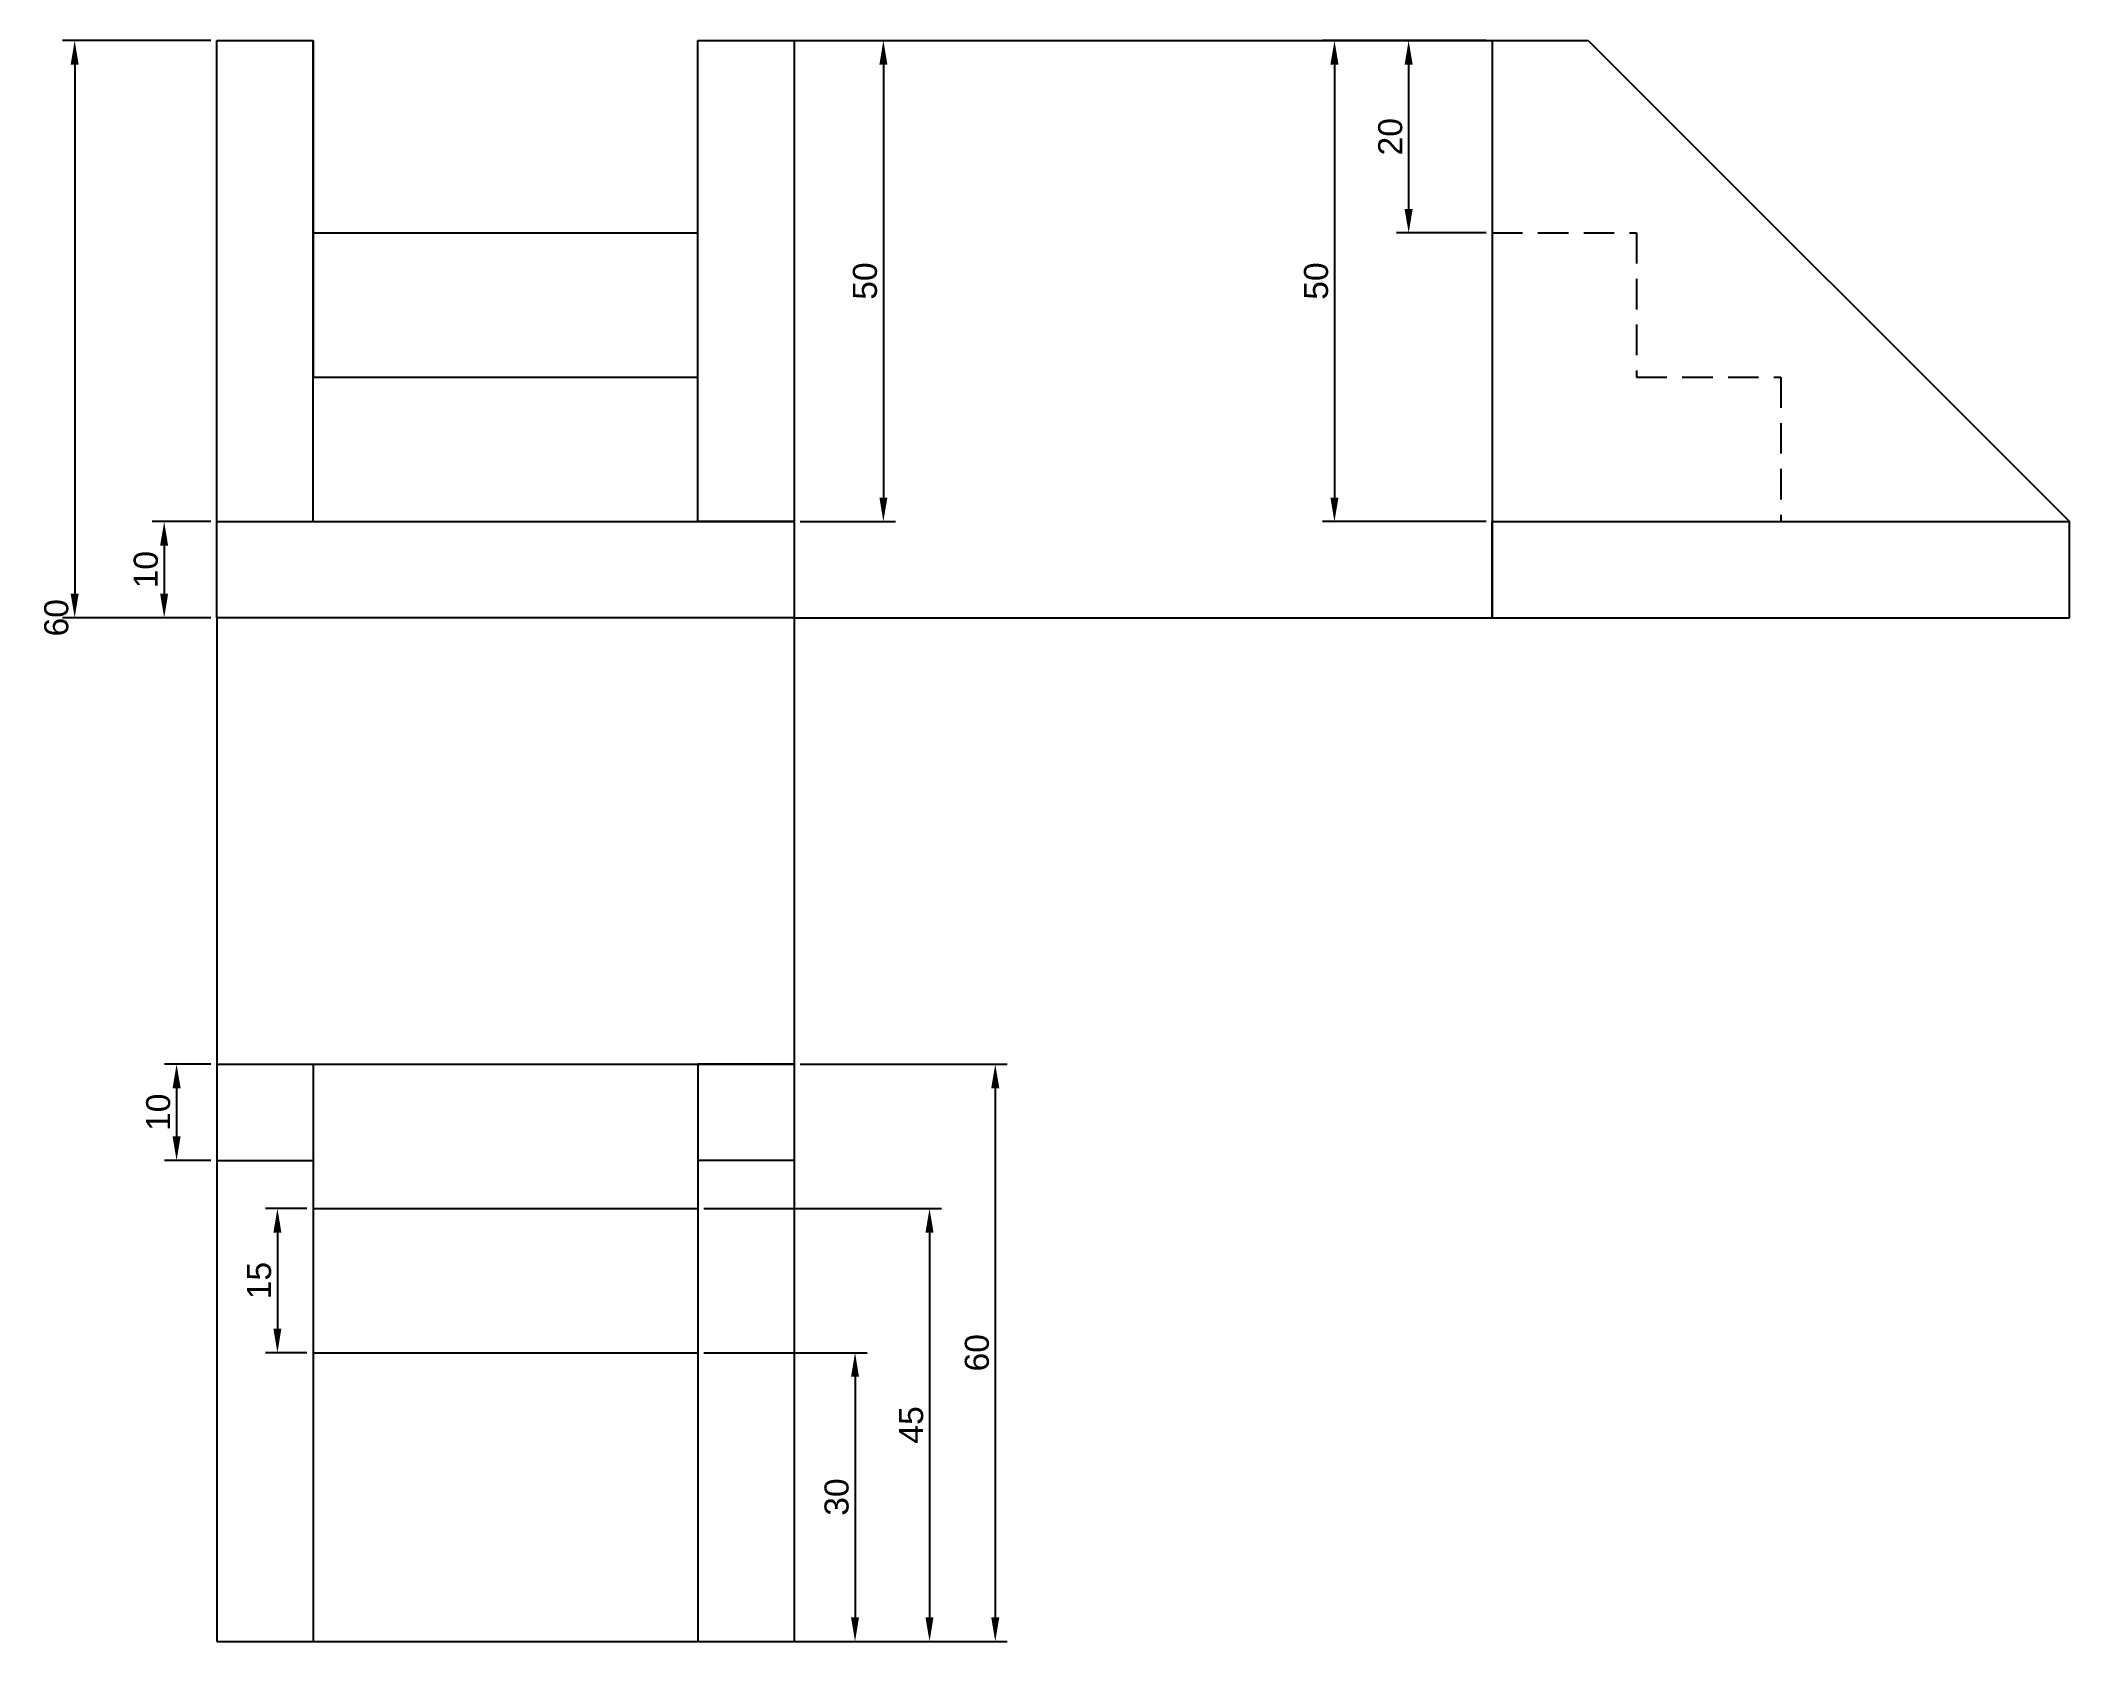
# Model space of a CAD drawing. Header units: millimetres. Extents: x 1000 to 1210, y 747 to 914.
import ezdxf

# ---------------------------------------------------------------- set-up
doc = ezdxf.new("R2010")
doc.units = ezdxf.units.MM
doc.linetypes.add('HIDDEN', pattern=[9.525, 6.35, -3.175])
doc.styles.get("Standard").update_dxf_attribs({"font": 'arial.ttf'})
doc.dimstyles.new('ISO-25', dxfattribs={"dimtxt": 2.5, "dimasz": 2.5, "dimexe": 1.25, "dimexo": 0.625, "dimtad": 1, "dimtxsty": 'Standard', "dimcen": 2.5, "dimadec": 0, "dimazin": 0, "dimtfac": 1, "dimtmove": 0, "dimatfit": 3, "dimfxl": 1, "dimarcsym": 0})

# ---------------------------------------------------------------- blocks, each defined once
blk = doc.blocks.new('*D1')
at = {"color": 0, "lineweight": -2, "transparency": 16777216}
for p, q in [((1017.33, 913.74), (1001.94, 913.74)), ((1003.19, 911.24), (1003.19, 856.24)), ((1017.33, 853.74), (1001.94, 853.74))]:
    blk.add_line(p, q, dxfattribs=at)
at = {"color": 0, "transparency": 16777216}
for points in [[(1002.77, 911.24), (1003.6, 911.24), (1003.19, 913.74)], [(1002.77, 856.24), (1003.6, 856.24), (1003.19, 853.74)]]:
    blk.add_solid(points, dxfattribs=at)
at = {"layer": 'Defpoints', "color": 0, "transparency": 16777216}
for p in [(1017.96, 913.74), (1003.19, 853.74), (1017.96, 853.74)]:
    blk.add_point(p, dxfattribs=at)
at = {"color": 0, "transparency": 16777216, "insert": (1001.29, 853.74), "char_height": 2.5, "attachment_point": 5, "rotation": 90}
blk.add_mtext('60', dxfattribs=at)
blk = doc.blocks.new('*D2')
at = {"color": 0, "lineweight": -2, "transparency": 16777216}
for p, q in [((1017.33, 863.74), (1011.24, 863.74)), ((1012.49, 861.24), (1012.49, 856.24)), ((1017.33, 853.74), (1011.24, 853.74))]:
    blk.add_line(p, q, dxfattribs=at)
at = {"color": 0, "transparency": 16777216}
for points in [[(1012.07, 861.24), (1012.9, 861.24), (1012.49, 863.74)], [(1012.07, 856.24), (1012.9, 856.24), (1012.49, 853.74)]]:
    blk.add_solid(points, dxfattribs=at)
at = {"layer": 'Defpoints', "color": 0, "transparency": 16777216}
for p in [(1017.96, 863.74), (1012.49, 853.74), (1017.96, 853.74)]:
    blk.add_point(p, dxfattribs=at)
at = {"color": 0, "transparency": 16777216, "insert": (1010.59, 858.74), "char_height": 2.5, "attachment_point": 5, "rotation": 90}
blk.add_mtext('10', dxfattribs=at)
blk = doc.blocks.new('*D3')
at = {"color": 0, "lineweight": -2, "transparency": 16777216}
for p, q in [((1078.58, 913.74), (1088.48, 913.74)), ((1087.23, 911.24), (1087.23, 866.24)), ((1078.58, 863.74), (1088.48, 863.74))]:
    blk.add_line(p, q, dxfattribs=at)
at = {"color": 0, "transparency": 16777216}
for points in [[(1086.82, 911.24), (1087.65, 911.24), (1087.23, 913.74)], [(1086.82, 866.24), (1087.65, 866.24), (1087.23, 863.74)]]:
    blk.add_solid(points, dxfattribs=at)
at = {"layer": 'Defpoints', "color": 0, "transparency": 16777216}
for p in [(1077.96, 913.74), (1077.96, 863.74), (1087.23, 863.74)]:
    blk.add_point(p, dxfattribs=at)
at = {"color": 0, "transparency": 16777216, "insert": (1085.33, 888.74), "char_height": 2.5, "attachment_point": 5, "rotation": 90}
blk.add_mtext('50', dxfattribs=at)
blk = doc.blocks.new('*D4')
at = {"color": 0, "lineweight": -2, "transparency": 16777216}
for p, q in [((1149.87, 913.74), (1140.57, 913.74)), ((1141.82, 911.24), (1141.82, 896.24)), ((1149.87, 893.74), (1140.57, 893.74))]:
    blk.add_line(p, q, dxfattribs=at)
at = {"color": 0, "transparency": 16777216}
for points in [[(1141.4, 911.24), (1142.24, 911.24), (1141.82, 913.74)], [(1141.4, 896.24), (1142.24, 896.24), (1141.82, 893.74)]]:
    blk.add_solid(points, dxfattribs=at)
at = {"layer": 'Defpoints', "color": 0, "transparency": 16777216}
for p in [(1150.49, 913.74), (1141.82, 893.74), (1150.49, 893.74)]:
    blk.add_point(p, dxfattribs=at)
at = {"color": 0, "transparency": 16777216, "insert": (1139.92, 903.74), "char_height": 2.5, "attachment_point": 5, "rotation": 90}
blk.add_mtext('20', dxfattribs=at)
blk = doc.blocks.new('*D5')
at = {"color": 0, "lineweight": -2, "transparency": 16777216}
for p, q in [((1078.58, 807.34), (1100.11, 807.34)), ((1098.86, 804.84), (1098.86, 749.84)), ((1078.58, 747.34), (1100.11, 747.34))]:
    blk.add_line(p, q, dxfattribs=at)
at = {"color": 0, "transparency": 16777216}
for points in [[(1098.44, 804.84), (1099.28, 804.84), (1098.86, 807.34)], [(1098.44, 749.84), (1099.28, 749.84), (1098.86, 747.34)]]:
    blk.add_solid(points, dxfattribs=at)
at = {"layer": 'Defpoints', "color": 0, "transparency": 16777216}
for p in [(1077.96, 807.34), (1077.96, 747.34), (1098.86, 747.34)]:
    blk.add_point(p, dxfattribs=at)
at = {"color": 0, "transparency": 16777216, "insert": (1096.96, 777.34), "char_height": 2.5, "attachment_point": 5, "rotation": 90}
blk.add_mtext('60', dxfattribs=at)
blk = doc.blocks.new('*D6')
at = {"color": 0, "lineweight": -2, "transparency": 16777216}
for p, q in [((1068.58, 792.34), (1093.28, 792.34)), ((1092.03, 789.84), (1092.03, 749.84)), ((1068.58, 747.34), (1093.28, 747.34))]:
    blk.add_line(p, q, dxfattribs=at)
at = {"color": 0, "transparency": 16777216}
for points in [[(1091.61, 789.84), (1092.44, 789.84), (1092.03, 792.34)], [(1091.61, 749.84), (1092.44, 749.84), (1092.03, 747.34)]]:
    blk.add_solid(points, dxfattribs=at)
at = {"layer": 'Defpoints', "color": 0, "transparency": 16777216}
for p in [(1067.96, 792.34), (1067.96, 747.34), (1092.03, 747.34)]:
    blk.add_point(p, dxfattribs=at)
at = {"color": 0, "transparency": 16777216, "insert": (1090.13, 769.84), "char_height": 2.5, "attachment_point": 5, "rotation": 90}
blk.add_mtext('45', dxfattribs=at)
blk = doc.blocks.new('*D7')
at = {"color": 0, "lineweight": -2, "transparency": 16777216}
for p, q in [((1068.58, 777.34), (1085.54, 777.34)), ((1084.29, 774.84), (1084.29, 749.84)), ((1068.58, 747.34), (1085.54, 747.34))]:
    blk.add_line(p, q, dxfattribs=at)
at = {"color": 0, "transparency": 16777216}
for points in [[(1083.87, 774.84), (1084.7, 774.84), (1084.29, 777.34)], [(1083.87, 749.84), (1084.7, 749.84), (1084.29, 747.34)]]:
    blk.add_solid(points, dxfattribs=at)
at = {"layer": 'Defpoints', "color": 0, "transparency": 16777216}
for p in [(1067.96, 777.34), (1067.96, 747.34), (1084.29, 747.34)]:
    blk.add_point(p, dxfattribs=at)
at = {"color": 0, "transparency": 16777216, "insert": (1082.38, 762.34), "char_height": 2.5, "attachment_point": 5, "rotation": 90}
blk.add_mtext('30', dxfattribs=at)
blk = doc.blocks.new('*D8')
at = {"color": 0, "lineweight": -2, "transparency": 16777216}
for p, q in [((1017.33, 807.34), (1012.53, 807.34)), ((1013.78, 804.84), (1013.78, 799.84)), ((1017.33, 797.34), (1012.53, 797.34))]:
    blk.add_line(p, q, dxfattribs=at)
at = {"color": 0, "transparency": 16777216}
for points in [[(1013.36, 804.84), (1014.2, 804.84), (1013.78, 807.34)], [(1013.36, 799.84), (1014.2, 799.84), (1013.78, 797.34)]]:
    blk.add_solid(points, dxfattribs=at)
at = {"layer": 'Defpoints', "color": 0, "transparency": 16777216}
for p in [(1017.96, 807.34), (1013.78, 797.34), (1017.96, 797.34)]:
    blk.add_point(p, dxfattribs=at)
at = {"color": 0, "transparency": 16777216, "insert": (1011.88, 802.34), "char_height": 2.5, "attachment_point": 5, "rotation": 90}
blk.add_mtext('10', dxfattribs=at)
blk = doc.blocks.new('*D9')
at = {"color": 0, "lineweight": -2, "transparency": 16777216}
for p, q in [((1027.33, 792.34), (1023.01, 792.34)), ((1024.26, 789.84), (1024.26, 779.84)), ((1027.33, 777.34), (1023.01, 777.34))]:
    blk.add_line(p, q, dxfattribs=at)
at = {"color": 0, "transparency": 16777216}
for points in [[(1023.84, 789.84), (1024.67, 789.84), (1024.26, 792.34)], [(1023.84, 779.84), (1024.67, 779.84), (1024.26, 777.34)]]:
    blk.add_solid(points, dxfattribs=at)
at = {"layer": 'Defpoints', "color": 0, "transparency": 16777216}
for p in [(1027.96, 792.34), (1024.26, 777.34), (1027.96, 777.34)]:
    blk.add_point(p, dxfattribs=at)
at = {"color": 0, "transparency": 16777216, "insert": (1022.36, 784.84), "char_height": 2.5, "attachment_point": 5, "rotation": 90}
blk.add_mtext('15', dxfattribs=at)
blk = doc.blocks.new('*D10')
at = {"color": 0, "lineweight": -2, "transparency": 16777216}
for p, q in [((1149.87, 913.74), (1132.86, 913.74)), ((1134.11, 911.24), (1134.11, 866.24)), ((1149.87, 863.74), (1132.86, 863.74))]:
    blk.add_line(p, q, dxfattribs=at)
at = {"color": 0, "transparency": 16777216}
for points in [[(1133.69, 911.24), (1134.53, 911.24), (1134.11, 913.74)], [(1133.69, 866.24), (1134.53, 866.24), (1134.11, 863.74)]]:
    blk.add_solid(points, dxfattribs=at)
at = {"layer": 'Defpoints', "color": 0, "transparency": 16777216}
for p in [(1150.49, 913.74), (1134.11, 863.74), (1150.49, 863.74)]:
    blk.add_point(p, dxfattribs=at)
at = {"color": 0, "transparency": 16777216, "insert": (1132.21, 888.74), "char_height": 2.5, "attachment_point": 5, "rotation": 90}
blk.add_mtext('50', dxfattribs=at)

msp = doc.modelspace()

# ---------------------------------------------------------------- linework, layer by layer
at = {"color": 242, "true_color": 0xcd2027}
for p, q in [((1017.959, 913.739), (1027.959, 913.739)), ((1017.959, 853.739), (1017.959, 913.739)), ((1027.959, 863.739), (1027.959, 913.739)), ((1027.959, 913.739), (1027.959, 893.739)), ((1067.959, 863.739), (1067.959, 913.739)), ((1067.959, 913.739), (1077.959, 913.739)), ((1077.959, 913.739), (1077.959, 853.739)), ((1027.959, 893.739), (1067.959, 893.739)), ((1027.959, 893.739), (1027.959, 878.739)), ((1027.959, 878.739), (1067.959, 878.739)), ((1017.959, 853.739), (1017.959, 863.739)), ((1017.959, 863.739), (1077.959, 863.739)), ((1017.959, 863.739), (1027.959, 863.739)), ((1077.959, 863.739), (1067.959, 863.739)), ((1077.959, 853.739), (1017.959, 853.739))]:
    msp.add_line(p, q, dxfattribs=at)
for p, q in [((1077.959, 913.739), (1150.49, 913.739)), ((1017.959, 853.739), (1017.959, 807.336)), ((1077.959, 853.739), (1210.49, 853.739)), ((1077.959, 853.739), (1077.959, 807.336)), ((1017.959, 807.336), (1017.959, 747.336)), ((1027.959, 792.336), (1027.959, 777.336))]:
    msp.add_line(p, q)
at = {"color": 6}
for p, q in [((1150.49, 913.739), (1150.49, 853.739)), ((1150.49, 913.739), (1160.49, 913.739)), ((1150.49, 913.739), (1150.49, 893.739)), ((1160.49, 913.739), (1210.49, 863.739)), ((1150.49, 853.739), (1150.49, 863.739)), ((1150.49, 863.739), (1210.49, 863.739)), ((1210.49, 853.739), (1210.49, 863.739)), ((1150.49, 853.739), (1210.49, 853.739))]:
    msp.add_line(p, q, dxfattribs=at)
at = {"linetype": 'HIDDEN', "ltscale": 0.5}
for p, q in [((1150.49, 893.739), (1165.49, 893.739)), ((1165.49, 893.739), (1165.49, 878.739)), ((1165.49, 878.739), (1180.49, 878.739)), ((1180.49, 878.739), (1180.49, 863.739))]:
    msp.add_line(p, q, dxfattribs=at)
at = {"color": 40, "true_color": 0xf8d731}
for p, q in [((1017.959, 807.336), (1077.959, 807.336)), ((1017.959, 807.336), (1017.959, 747.336)), ((1027.959, 807.336), (1027.959, 747.336)), ((1067.959, 807.336), (1067.959, 747.336)), ((1077.959, 807.336), (1077.959, 747.336)), ((1017.959, 797.336), (1027.959, 797.336)), ((1027.959, 792.336), (1067.959, 792.336)), ((1027.959, 792.336), (1027.959, 777.336)), ((1027.959, 777.336), (1067.959, 777.336)), ((1017.959, 747.336), (1077.959, 747.336))]:
    msp.add_line(p, q, dxfattribs=at)
at = {"color": 2}
for p, q in [((1017.959, 807.336), (1027.959, 807.336)), ((1017.959, 807.336), (1017.959, 797.336)), ((1027.959, 807.336), (1027.959, 792.336)), ((1077.959, 807.336), (1067.959, 807.336)), ((1077.959, 807.336), (1077.959, 797.336)), ((1077.959, 797.336), (1067.959, 797.336))]:
    msp.add_line(p, q, dxfattribs=at)

# ---------------------------------------------------------------- dimensions: what is measured, and where the dimension line sits
dim = msp.add_linear_dim(base=(1003.187, 853.739), p1=(1017.959, 913.739), p2=(1017.959, 853.739), angle=90, dimstyle='ISO-25')
dim.commit()
dim.dimension.update_dxf_attribs({"geometry": '*D1', "text_midpoint": (1003.187, 853.739), "dimtype": 160})
for base, p1, p2, picture, middle in [((1087.234, 863.739), (1077.959, 913.739), (1077.959, 863.739), '*D3', (1085.333, 888.739)), ((1134.11, 863.739), (1150.49, 913.739), (1150.49, 863.739), '*D10', (1132.209, 888.739)), ((1141.821, 893.739), (1150.49, 913.739), (1150.49, 893.739), '*D4', (1139.92, 903.739)), ((1012.488, 853.739), (1017.959, 863.739), (1017.959, 853.739), '*D2', (1010.586, 858.739)), ((1013.781, 797.336), (1017.959, 807.336), (1017.959, 797.336), '*D8', (1011.879, 802.336)), ((1098.859, 747.336), (1077.959, 807.336), (1077.959, 747.336), '*D5', (1096.958, 777.336)), ((1024.257, 777.336), (1027.959, 792.336), (1027.959, 777.336), '*D9', (1022.356, 784.836)), ((1092.026, 747.336), (1067.959, 792.336), (1067.959, 747.336), '*D6', (1090.129, 769.836)), ((1084.287, 747.336), (1067.959, 777.336), (1067.959, 747.336), '*D7', (1082.384, 762.336))]:
    dim = msp.add_linear_dim(base=base, p1=p1, p2=p2, angle=90, dimstyle='ISO-25')
    dim.commit()
    dim.dimension.update_dxf_attribs({"geometry": picture, "text_midpoint": middle})

doc.saveas('drawing.dxf')
